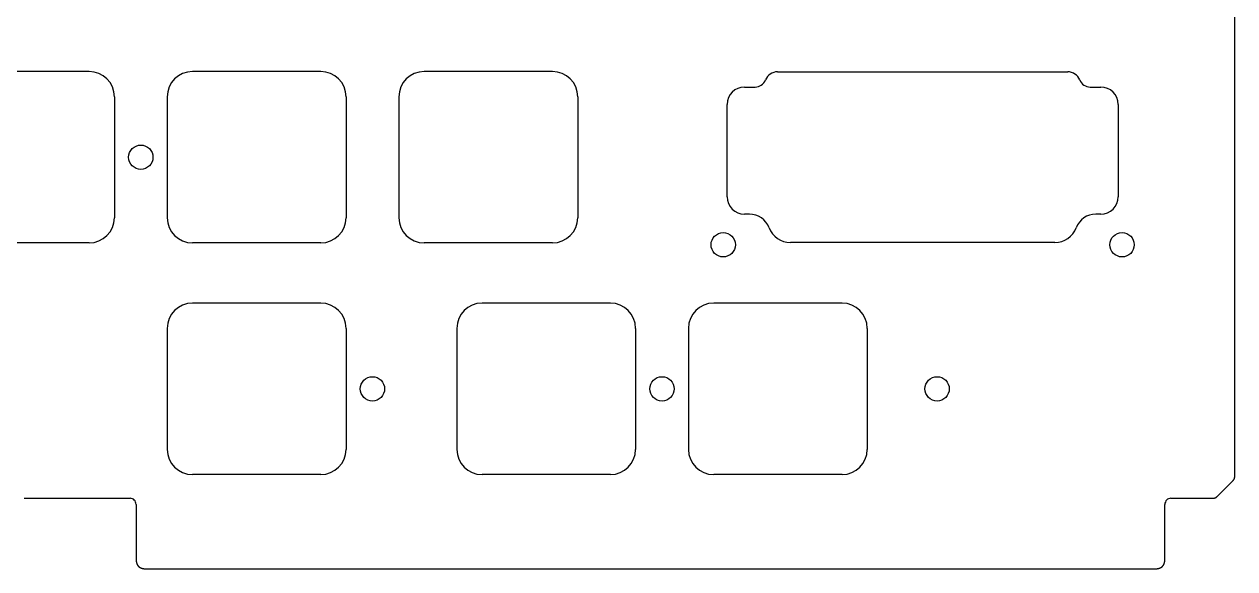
# Model space of a CAD drawing. Header units: millimetres. Extents: x -9 to 276, y -91 to 15.
# Drawn here: x 176.1 to 275.7, y -91 to -46.2 of the extents above; entities that cross this region are included whole.
import ezdxf

# ---------------------------------------------------------------- set-up
doc = ezdxf.new("R2010")
doc.units = ezdxf.units.MM
doc.layers.add('Edge.Cuts', color=53, linetype='CONTINUOUS', true_color=0xc8a339)

msp = doc.modelspace()

# ---------------------------------------------------------------- linework, layer by layer
at = {"layer": 'Edge.Cuts', "linetype": 'CONTINUOUS'}
for p, q in [((275.7, -83.39289), (275.7, 7.192893)), ((181.4875, -50.1), (170.9375, -50.1)), ((200.5375, -50.1), (189.9875, -50.1)), ((219.5875, -50.1), (209.0375, -50.1)), ((183.5625, -52.175), (183.5625, -62.125)), ((187.9125, -52.175), (187.9125, -62.125)), ((202.6125, -52.175), (202.6125, -62.125)), ((206.9625, -52.175), (206.9625, -62.125)), ((221.6625, -52.175), (221.6625, -62.125)), ((181.4875, -64.2), (170.9375, -64.2)), ((200.5375, -64.2), (189.9875, -64.2)), ((219.5875, -64.2), (209.0375, -64.2)), ((275.645185, -83.623601), (275.646602, -83.620891)), ((275.646602, -83.620891), (275.648, -83.618173)), ((275.648, -83.618173), (275.649379, -83.61545)), ((275.649379, -83.61545), (275.65074, -83.612718)), ((275.65074, -83.612718), (275.652081, -83.60998)), ((275.652081, -83.60998), (275.653404, -83.607234)), ((275.653404, -83.607234), (275.654708, -83.604482)), ((275.654708, -83.604482), (275.655994, -83.601722)), ((275.655994, -83.601722), (275.65726, -83.598956)), ((275.65726, -83.598956), (275.658508, -83.596181)), ((275.658508, -83.596181), (275.659737, -83.5934)), ((275.659737, -83.5934), (275.660948, -83.590611)), ((275.660948, -83.590611), (275.66214, -83.587815)), ((275.66214, -83.587815), (275.663314, -83.585011)), ((275.663314, -83.585011), (275.665606, -83.57938)), ((275.665606, -83.57938), (275.667824, -83.573718)), ((275.667824, -83.573718), (275.669968, -83.568026)), ((275.669968, -83.568026), (275.672039, -83.562301)), ((275.672039, -83.562301), (275.674036, -83.556544)), ((275.674036, -83.556544), (275.67596, -83.550754)), ((275.67596, -83.550754), (275.677811, -83.54493)), ((275.677811, -83.54493), (275.679589, -83.539073)), ((275.679589, -83.539073), (275.681294, -83.533181)), ((275.681294, -83.533181), (275.682925, -83.527254)), ((275.682925, -83.527254), (275.684483, -83.521292)), ((275.684483, -83.521292), (275.685968, -83.515293)), ((275.685968, -83.515293), (275.68738, -83.509257)), ((275.68738, -83.509257), (275.688718, -83.503184)), ((275.688718, -83.503184), (275.689983, -83.497072)), ((275.689983, -83.497072), (275.691174, -83.490922)), ((275.691174, -83.490922), (275.692291, -83.484733)), ((275.692291, -83.484733), (275.693333, -83.478504)), ((275.693333, -83.478504), (275.694302, -83.472234)), ((275.694302, -83.472234), (275.695196, -83.465924)), ((275.695196, -83.465924), (275.696015, -83.459571)), ((275.696015, -83.459571), (275.696758, -83.453176)), ((275.696758, -83.453176), (275.697426, -83.446738)), ((275.697426, -83.446738), (275.698018, -83.440255)), ((275.698018, -83.440255), (275.698534, -83.433729)), ((275.698534, -83.433729), (275.698973, -83.427157)), ((275.698973, -83.427157), (275.699334, -83.42054)), ((275.699334, -83.42054), (275.699618, -83.413876)), ((275.699618, -83.413876), (275.699824, -83.407164)), ((275.699824, -83.407164), (275.699952, -83.400405)), ((275.699952, -83.400405), (275.7, -83.393597)), ((275.7, -83.393597), (275.7, -83.39289)), ((274.246446, -85.05355), (275.553553, -83.746443)), ((275.553553, -83.746443), (275.555963, -83.744019)), ((275.555963, -83.744019), (275.558354, -83.741586)), ((275.558354, -83.741586), (275.560718, -83.739151)), ((275.560718, -83.739151), (275.563063, -83.736707)), ((275.563063, -83.736707), (275.565383, -83.734261)), ((275.565383, -83.734261), (275.567682, -83.731807)), ((275.567682, -83.731807), (275.569957, -83.72935)), ((275.569957, -83.72935), (275.572212, -83.726885)), ((275.572212, -83.726885), (275.574442, -83.724418)), ((275.574442, -83.724418), (275.576653, -83.721942)), ((275.576653, -83.721942), (275.57884, -83.719463)), ((275.57884, -83.719463), (275.581007, -83.716976)), ((275.581007, -83.716976), (275.58315, -83.714487)), ((275.58315, -83.714487), (275.585273, -83.711989)), ((275.585273, -83.711989), (275.587373, -83.709488)), ((275.587373, -83.709488), (275.589453, -83.706979)), ((275.589453, -83.706979), (275.591511, -83.704467)), ((275.591511, -83.704467), (275.593548, -83.701947)), ((275.593548, -83.701947), (275.595563, -83.699423)), ((275.595563, -83.699423), (275.597559, -83.696892)), ((275.597559, -83.696892), (275.599532, -83.694357)), ((275.599532, -83.694357), (275.601485, -83.691814)), ((275.601485, -83.691814), (275.603416, -83.689268)), ((275.603416, -83.689268), (275.605329, -83.686713)), ((275.605329, -83.686713), (275.607218, -83.684155)), ((275.607218, -83.684155), (275.609089, -83.681589)), ((275.609089, -83.681589), (275.610938, -83.679019)), ((275.610938, -83.679019), (275.612768, -83.676441)), ((275.612768, -83.676441), (275.614577, -83.67386)), ((275.614577, -83.67386), (275.616366, -83.67127)), ((275.616366, -83.67127), (275.618134, -83.668676)), ((275.618134, -83.668676), (275.619883, -83.666074)), ((275.619883, -83.666074), (275.621611, -83.663468)), ((275.621611, -83.663468), (275.62332, -83.660854)), ((275.62332, -83.660854), (275.625008, -83.658235)), ((275.625008, -83.658235), (275.626678, -83.655609)), ((275.626678, -83.655609), (275.628327, -83.652978)), ((275.628327, -83.652978), (275.629957, -83.650339)), ((275.629957, -83.650339), (275.631566, -83.647695)), ((275.631566, -83.647695), (275.633157, -83.645044)), ((275.633157, -83.645044), (275.634728, -83.642387)), ((275.634728, -83.642387), (275.63628, -83.639723)), ((275.63628, -83.639723), (275.637811, -83.637053)), ((275.637811, -83.637053), (275.639325, -83.634375)), ((275.639325, -83.634375), (275.640818, -83.631692)), ((275.640818, -83.631692), (275.642293, -83.629002)), ((275.642293, -83.629002), (275.643748, -83.626305)), ((275.643748, -83.626305), (275.645185, -83.623601)), ((176.149852, -85.199997), (184.850852, -85.199997)), ((270.450556, -85.199997), (273.892893, -85.199997)), ((273.892893, -85.199997), (273.896312, -85.199987)), ((273.896312, -85.199987), (273.899722, -85.199957)), ((273.899722, -85.199957), (273.903116, -85.199907)), ((273.903116, -85.199907), (273.906502, -85.199837)), ((273.906502, -85.199837), (273.909871, -85.199748)), ((273.909871, -85.199748), (273.913233, -85.199639)), ((273.913233, -85.199639), (273.916578, -85.19951)), ((273.916578, -85.19951), (273.919916, -85.199361)), ((273.919916, -85.199361), (273.923238, -85.199194)), ((273.923238, -85.199194), (273.926552, -85.199006)), ((273.926552, -85.199006), (273.929851, -85.1988)), ((273.929851, -85.1988), (273.933141, -85.198573)), ((273.933141, -85.198573), (273.936417, -85.198328)), ((273.936417, -85.198328), (273.939685, -85.198064)), ((273.939685, -85.198064), (273.942938, -85.19778)), ((273.942938, -85.19778), (273.946183, -85.197477)), ((273.946183, -85.197477), (273.949414, -85.197155)), ((273.949414, -85.197155), (273.952637, -85.196814)), ((273.952637, -85.196814), (273.955846, -85.196455)), ((273.955846, -85.196455), (273.959047, -85.196076)), ((273.959047, -85.196076), (273.962235, -85.195678)), ((273.962235, -85.195678), (273.965414, -85.195262)), ((273.965414, -85.195262), (273.96858, -85.194827)), ((273.96858, -85.194827), (273.971738, -85.194373)), ((273.971738, -85.194373), (273.974884, -85.1939)), ((273.974884, -85.1939), (273.978021, -85.193408)), ((273.978021, -85.193408), (273.981146, -85.192899)), ((273.981146, -85.192899), (273.984262, -85.19237)), ((273.984262, -85.19237), (273.987367, -85.191823)), ((273.987367, -85.191823), (273.990463, -85.191257)), ((273.990463, -85.191257), (273.993547, -85.190673)), ((273.993547, -85.190673), (273.996624, -85.19007)), ((273.996624, -85.19007), (273.999689, -85.189449)), ((273.999689, -85.189449), (274.002746, -85.188809)), ((274.002746, -85.188809), (274.005791, -85.188151)), ((274.005791, -85.188151), (274.008829, -85.187475)), ((274.008829, -85.187475), (274.011855, -85.18678)), ((274.011855, -85.18678), (274.014873, -85.186067)), ((274.014873, -85.186067), (274.017881, -85.185335)), ((274.017881, -85.185335), (274.020881, -85.184585)), ((274.020881, -85.184585), (274.02387, -85.183817)), ((274.02387, -85.183817), (274.026851, -85.183031)), ((274.026851, -85.183031), (274.029822, -85.182226)), ((274.029822, -85.182226), (274.032786, -85.181403)), ((274.032786, -85.181403), (274.035739, -85.180562)), ((274.035739, -85.180562), (274.038684, -85.179702)), ((274.038684, -85.179702), (274.04162, -85.178824)), ((274.04162, -85.178824), (274.044548, -85.177928)), ((274.044548, -85.177928), (274.047466, -85.177014)), ((274.047466, -85.177014), (274.050376, -85.176081)), ((274.050376, -85.176081), (274.053278, -85.17513)), ((274.053278, -85.17513), (274.056171, -85.174161)), ((274.056171, -85.174161), (274.059056, -85.173173)), ((274.059056, -85.173173), (274.061933, -85.172167)), ((274.061933, -85.172167), (274.064801, -85.171143)), ((274.064801, -85.171143), (274.067661, -85.1701)), ((274.067661, -85.1701), (274.070513, -85.16904)), ((274.070513, -85.16904), (274.073357, -85.16796)), ((274.073357, -85.16796), (274.076193, -85.166863)), ((274.076193, -85.166863), (274.079022, -85.165747)), ((274.079022, -85.165747), (274.081842, -85.164612)), ((274.081842, -85.164612), (274.084655, -85.16346)), ((274.084655, -85.16346), (274.090257, -85.161099)), ((274.090257, -85.161099), (274.095828, -85.158664)), ((274.095828, -85.158664), (274.10137, -85.156154)), ((274.10137, -85.156154), (274.106882, -85.153571)), ((274.106882, -85.153571), (274.112365, -85.150912)), ((274.112365, -85.150912), (274.11782, -85.148179)), ((274.11782, -85.148179), (274.123247, -85.14537)), ((274.123247, -85.14537), (274.128645, -85.142485)), ((274.128645, -85.142485), (274.134017, -85.139524)), ((274.134017, -85.139524), (274.139362, -85.136487)), ((274.139362, -85.136487), (274.14468, -85.133372)), ((274.14468, -85.133372), (274.149972, -85.13018)), ((274.149972, -85.13018), (274.155238, -85.126911)), ((274.155238, -85.126911), (274.160479, -85.123563)), ((274.160479, -85.123563), (274.165694, -85.120135)), ((274.165694, -85.120135), (274.170885, -85.116629)), ((274.170885, -85.116629), (274.176051, -85.113042)), ((274.176051, -85.113042), (274.181193, -85.109375)), ((274.181193, -85.109375), (274.186311, -85.105626)), ((274.186311, -85.105626), (274.191406, -85.101796)), ((274.191406, -85.101796), (274.196477, -85.097883)), ((274.196477, -85.097883), (274.201525, -85.093887)), ((274.201525, -85.093887), (274.20655, -85.089806)), ((274.20655, -85.089806), (274.211552, -85.085641)), ((274.211552, -85.085641), (274.216531, -85.081391)), ((274.216531, -85.081391), (274.221489, -85.077054)), ((274.221489, -85.077054), (274.226424, -85.072631)), ((274.226424, -85.072631), (274.231337, -85.068119)), ((274.231337, -85.068119), (274.236228, -85.063519)), ((274.236228, -85.063519), (274.241098, -85.05883)), ((274.241098, -85.05883), (274.245945, -85.05405)), ((274.245945, -85.05405), (274.246446, -85.05355)), ((185.350852, -85.699997), (185.350852, -90.199997)), ((269.950556, -90.199997), (269.950556, -85.699997)), ((185.350852, -90.199997), (185.350862, -90.205644)), ((185.350862, -90.205644), (185.350892, -90.211271)), ((185.350892, -90.211271), (185.350942, -90.216858)), ((185.350942, -90.216858), (185.351011, -90.222425)), ((185.351011, -90.222425), (185.351101, -90.227953)), ((185.351101, -90.227953), (185.351209, -90.233461)), ((185.351209, -90.233461), (185.351338, -90.23893)), ((185.351338, -90.23893), (185.351485, -90.24438)), ((185.351485, -90.24438), (185.351652, -90.249791)), ((185.351652, -90.249791), (185.351838, -90.255183)), ((185.351838, -90.255183), (185.352043, -90.260537)), ((185.352043, -90.260537), (185.352267, -90.265871)), ((185.352267, -90.265871), (185.352509, -90.271168)), ((185.352509, -90.271168), (185.352771, -90.276446)), ((185.352771, -90.276446), (185.353051, -90.281686)), ((185.353051, -90.281686), (185.35335, -90.286907)), ((185.35335, -90.286907), (185.353667, -90.292092)), ((185.353667, -90.292092), (185.354003, -90.297257)), ((185.354003, -90.297257), (185.354356, -90.302386)), ((185.354356, -90.302386), (185.354728, -90.307497)), ((185.354728, -90.307497), (185.355118, -90.312571)), ((185.355118, -90.312571), (185.355526, -90.317627)), ((185.355526, -90.317627), (185.355952, -90.322647)), ((185.355952, -90.322647), (185.356396, -90.327648)), ((185.356396, -90.327648), (185.356857, -90.332615)), ((185.356857, -90.332615), (185.357337, -90.337563)), ((185.357337, -90.337563), (185.357833, -90.342476)), ((185.357833, -90.342476), (185.358347, -90.347371)), ((185.358347, -90.347371), (185.358878, -90.352232)), ((185.358878, -90.352232), (185.359427, -90.357074)), ((185.359427, -90.357074), (185.359993, -90.361882)), ((185.359993, -90.361882), (185.360576, -90.366673)), ((185.360576, -90.366673), (185.361175, -90.371429)), ((185.361175, -90.371429), (185.361793, -90.376168)), ((185.361793, -90.376168), (185.362426, -90.380874)), ((185.362426, -90.380874), (185.363077, -90.385562)), ((185.363077, -90.385562), (185.363744, -90.390217)), ((185.363744, -90.390217), (185.364428, -90.394854)), ((185.364428, -90.394854), (185.365128, -90.399459)), ((185.365128, -90.399459), (185.365846, -90.404047)), ((185.365846, -90.404047), (185.366578, -90.408602)), ((185.366578, -90.408602), (185.367329, -90.41314)), ((185.367329, -90.41314), (185.368094, -90.417647)), ((185.368094, -90.417647), (185.368876, -90.422136)), ((185.368876, -90.422136), (185.369674, -90.426593)), ((185.369674, -90.426593), (185.370489, -90.431034)), ((185.370489, -90.431034), (185.371318, -90.435444)), ((185.371318, -90.435444), (185.372165, -90.439836)), ((185.372165, -90.439836), (185.373026, -90.444198)), ((185.373026, -90.444198), (185.373904, -90.448543)), ((185.373904, -90.448543), (185.374796, -90.452858)), ((185.374796, -90.452858), (185.375706, -90.457157)), ((185.375706, -90.457157), (185.376629, -90.461425)), ((185.376629, -90.461425), (185.377569, -90.465676)), ((185.377569, -90.465676), (185.378524, -90.469899)), ((185.378524, -90.469899), (185.379495, -90.474104)), ((185.379495, -90.474104), (185.38048, -90.478281)), ((185.38048, -90.478281), (185.381482, -90.482441)), ((185.381482, -90.482441), (185.382497, -90.486572)), ((185.382497, -90.486572), (185.383529, -90.490687)), ((185.383529, -90.490687), (185.384574, -90.494774)), ((185.384574, -90.494774), (185.385636, -90.498844)), ((185.385636, -90.498844), (185.386712, -90.502886)), ((185.386712, -90.502886), (185.387803, -90.506913)), ((185.387803, -90.506913), (185.388908, -90.510911)), ((185.388908, -90.510911), (185.39003, -90.514894)), ((185.39003, -90.514894), (185.391164, -90.518849)), ((185.391164, -90.518849), (185.392315, -90.522788)), ((185.392315, -90.522788), (185.393478, -90.5267)), ((185.393478, -90.5267), (185.394658, -90.530597)), ((185.394658, -90.530597), (185.395851, -90.534467)), ((185.395851, -90.534467), (185.397059, -90.53832)), ((185.397059, -90.53832), (185.398281, -90.542148)), ((185.398281, -90.542148), (185.399518, -90.54596)), ((185.399518, -90.54596), (185.400769, -90.549747)), ((185.400769, -90.549747), (185.402035, -90.553517)), ((185.402035, -90.553517), (185.403313, -90.557262)), ((185.403313, -90.557262), (185.404608, -90.560992)), ((185.404608, -90.560992), (185.405914, -90.564696)), ((185.405914, -90.564696), (185.407237, -90.568385)), ((185.407237, -90.568385), (185.408572, -90.57205)), ((185.408572, -90.57205), (185.409923, -90.575698)), ((185.409923, -90.575698), (185.411286, -90.579323)), ((185.411286, -90.579323), (185.412664, -90.582931)), ((185.412664, -90.582931), (185.414055, -90.586516)), ((185.414055, -90.586516), (185.415461, -90.590086)), ((185.415461, -90.590086), (185.41688, -90.593632)), ((269.88443, -90.593873), (269.887251, -90.586777)), ((269.887251, -90.586777), (269.890016, -90.579603)), ((269.890016, -90.579603), (269.892725, -90.57235)), ((269.892725, -90.57235), (269.895379, -90.565018)), ((269.895379, -90.565018), (269.897976, -90.557606)), ((269.897976, -90.557606), (269.900517, -90.550113)), ((269.900517, -90.550113), (269.903002, -90.542538)), ((269.903002, -90.542538), (269.905428, -90.53488)), ((269.905428, -90.53488), (269.907798, -90.527139)), ((269.907798, -90.527139), (269.910109, -90.519313)), ((269.910109, -90.519313), (269.912362, -90.511402)), ((269.912362, -90.511402), (269.914557, -90.503405)), ((269.914557, -90.503405), (269.916692, -90.495321)), ((269.916692, -90.495321), (269.918768, -90.487149)), ((269.918768, -90.487149), (269.920783, -90.478887)), ((269.920783, -90.478887), (269.922738, -90.470536)), ((269.922738, -90.470536), (269.924632, -90.462094)), ((269.924632, -90.462094), (269.926465, -90.45356)), ((269.926465, -90.45356), (269.928235, -90.444934)), ((269.928235, -90.444934), (269.929943, -90.436214)), ((269.929943, -90.436214), (269.931588, -90.427399)), ((269.931588, -90.427399), (269.933169, -90.418489)), ((269.933169, -90.418489), (269.934686, -90.409482)), ((269.934686, -90.409482), (269.936138, -90.400378)), ((269.936138, -90.400378), (269.937524, -90.391175)), ((269.937524, -90.391175), (269.938845, -90.381872)), ((269.938845, -90.381872), (269.940099, -90.372469)), ((269.940099, -90.372469), (269.941285, -90.362964)), ((269.941285, -90.362964), (269.942404, -90.353357)), ((269.942404, -90.353357), (269.943454, -90.343646)), ((269.943454, -90.343646), (269.944435, -90.33383)), ((269.944435, -90.33383), (269.945346, -90.323908)), ((269.945346, -90.323908), (269.946186, -90.31388)), ((269.946186, -90.31388), (269.946955, -90.303744)), ((269.946955, -90.303744), (269.947652, -90.293499)), ((269.947652, -90.293499), (269.948275, -90.283144)), ((269.948275, -90.283144), (269.948826, -90.272678)), ((269.948826, -90.272678), (269.949302, -90.2621)), ((269.949302, -90.2621), (269.949702, -90.251408)), ((269.949702, -90.251408), (269.950027, -90.240603)), ((269.950027, -90.240603), (269.950275, -90.229682)), ((269.950275, -90.229682), (269.950446, -90.218644)), ((269.950446, -90.218644), (269.950538, -90.207489)), ((269.950538, -90.207489), (269.950556, -90.199997)), ((185.41688, -90.593632), (185.418314, -90.597162)), ((185.418314, -90.597162), (185.41976, -90.600669)), ((185.41976, -90.600669), (185.421221, -90.604161)), ((185.421221, -90.604161), (185.422695, -90.60763)), ((185.422695, -90.60763), (185.424184, -90.611084)), ((185.424184, -90.611084), (185.425684, -90.614515)), ((185.425684, -90.614515), (185.4272, -90.617931)), ((185.4272, -90.617931), (185.428728, -90.621325)), ((185.428728, -90.621325), (185.430272, -90.624703)), ((185.430272, -90.624703), (185.431827, -90.62806)), ((185.431827, -90.62806), (185.433397, -90.631402)), ((185.433397, -90.631402), (185.434979, -90.634721)), ((185.434979, -90.634721), (185.436576, -90.638026)), ((185.436576, -90.638026), (185.438185, -90.64131)), ((185.438185, -90.64131), (185.439809, -90.644579)), ((185.439809, -90.644579), (185.441445, -90.647826)), ((185.441445, -90.647826), (185.443096, -90.651059)), ((185.443096, -90.651059), (185.444759, -90.654271)), ((185.444759, -90.654271), (185.446437, -90.657468)), ((185.446437, -90.657468), (185.448126, -90.660645)), ((185.448126, -90.660645), (185.44983, -90.663807)), ((185.44983, -90.663807), (185.451547, -90.666949)), ((185.451547, -90.666949), (185.453277, -90.670076)), ((185.453277, -90.670076), (185.45502, -90.673184)), ((185.45502, -90.673184), (185.456778, -90.676276)), ((185.456778, -90.676276), (185.458547, -90.679349)), ((185.458547, -90.679349), (185.460331, -90.682408)), ((185.460331, -90.682408), (185.462127, -90.685447)), ((185.462127, -90.685447), (185.463938, -90.688472)), ((185.463938, -90.688472), (185.465761, -90.691478)), ((185.465761, -90.691478), (185.467598, -90.694469)), ((185.467598, -90.694469), (185.469447, -90.697441)), ((185.469447, -90.697441), (185.471311, -90.700399)), ((185.471311, -90.700399), (185.473187, -90.703339)), ((185.473187, -90.703339), (185.475077, -90.706264)), ((185.475077, -90.706264), (185.476979, -90.709171)), ((185.476979, -90.709171), (185.478896, -90.712063)), ((185.478896, -90.712063), (185.480825, -90.714938)), ((185.480825, -90.714938), (185.482769, -90.717798)), ((185.482769, -90.717798), (185.484724, -90.720641)), ((185.484724, -90.720641), (185.486694, -90.723469)), ((185.486694, -90.723469), (185.488677, -90.72628)), ((185.488677, -90.72628), (185.490673, -90.729076)), ((185.490673, -90.729076), (185.492682, -90.731856)), ((185.492682, -90.731856), (185.494706, -90.734621)), ((185.494706, -90.734621), (185.496741, -90.737369)), ((185.496741, -90.737369), (185.498792, -90.740103)), ((185.498792, -90.740103), (185.500854, -90.74282)), ((185.500854, -90.74282), (185.502931, -90.745523)), ((185.502931, -90.745523), (185.505021, -90.74821)), ((185.505021, -90.74821), (185.507125, -90.750882)), ((185.507125, -90.750882), (185.509241, -90.753539)), ((185.509241, -90.753539), (185.511372, -90.756181)), ((185.511372, -90.756181), (185.513516, -90.758807)), ((185.513516, -90.758807), (185.515673, -90.761418)), ((185.515673, -90.761418), (185.517844, -90.764015)), ((185.517844, -90.764015), (185.520029, -90.766596)), ((185.520029, -90.766596), (185.522227, -90.769163)), ((185.522227, -90.769163), (185.52444, -90.771715)), ((185.52444, -90.771715), (185.526665, -90.774252)), ((185.526665, -90.774252), (185.528905, -90.776775)), ((185.528905, -90.776775), (185.531158, -90.779282)), ((185.531158, -90.779282), (185.533425, -90.781776)), ((185.533425, -90.781776), (185.535705, -90.784254)), ((185.535705, -90.784254), (185.538, -90.786719)), ((185.538, -90.786719), (185.540309, -90.789168)), ((185.540309, -90.789168), (185.542631, -90.791604)), ((185.542631, -90.791604), (185.544968, -90.794025)), ((185.544968, -90.794025), (185.547318, -90.796432)), ((185.547318, -90.796432), (185.549682, -90.798824)), ((185.549682, -90.798824), (185.552061, -90.801203)), ((185.552061, -90.801203), (185.556861, -90.805917)), ((185.556861, -90.805917), (185.561717, -90.810575)), ((185.561717, -90.810575), (185.56663, -90.815176)), ((185.56663, -90.815176), (185.571601, -90.819723)), ((185.571601, -90.819723), (185.57663, -90.824213)), ((185.57663, -90.824213), (185.581718, -90.828649)), ((185.581718, -90.828649), (185.586864, -90.83303)), ((185.586864, -90.83303), (185.592069, -90.837356)), ((185.592069, -90.837356), (185.597334, -90.841627)), ((185.597334, -90.841627), (185.602659, -90.845844)), ((185.602659, -90.845844), (185.608045, -90.850007)), ((185.608045, -90.850007), (185.613492, -90.854117)), ((185.613492, -90.854117), (185.619001, -90.858172)), ((185.619001, -90.858172), (185.624571, -90.862174)), ((185.624571, -90.862174), (185.630204, -90.866122)), ((185.630204, -90.866122), (185.635901, -90.870017)), ((185.635901, -90.870017), (185.641661, -90.873859)), ((185.641661, -90.873859), (185.647486, -90.877647)), ((185.647486, -90.877647), (185.653375, -90.881382)), ((185.653375, -90.881382), (185.659331, -90.885063)), ((185.659331, -90.885063), (185.665352, -90.888692)), ((185.665352, -90.888692), (185.67144, -90.892267)), ((185.67144, -90.892267), (185.677596, -90.895789)), ((185.677596, -90.895789), (185.68382, -90.899258)), ((185.68382, -90.899258), (185.690112, -90.902674)), ((185.690112, -90.902674), (185.696474, -90.906036)), ((185.696474, -90.906036), (185.702906, -90.909345)), ((185.702906, -90.909345), (185.709409, -90.9126)), ((185.709409, -90.9126), (185.715984, -90.915801)), ((185.715984, -90.915801), (185.722631, -90.918948)), ((185.722631, -90.918948), (185.72935, -90.922042)), ((185.72935, -90.922042), (185.736144, -90.925081)), ((185.736144, -90.925081), (185.743012, -90.928066)), ((185.743012, -90.928066), (185.749956, -90.930996)), ((185.749956, -90.930996), (185.756976, -90.933871)), ((185.756976, -90.933871), (185.764072, -90.936692)), ((185.764072, -90.936692), (185.771246, -90.939457)), ((185.771246, -90.939457), (185.778499, -90.942166)), ((185.778499, -90.942166), (185.785831, -90.94482)), ((185.785831, -90.94482), (185.793243, -90.947417)), ((185.793243, -90.947417), (185.800736, -90.949958)), ((185.800736, -90.949958), (185.808311, -90.952443)), ((185.808311, -90.952443), (185.815969, -90.954869)), ((185.815969, -90.954869), (185.82371, -90.957239)), ((185.82371, -90.957239), (185.831536, -90.95955)), ((185.831536, -90.95955), (185.839447, -90.961803)), ((185.839447, -90.961803), (185.847444, -90.963998)), ((185.847444, -90.963998), (185.855528, -90.966133)), ((185.855528, -90.966133), (185.8637, -90.968209)), ((185.8637, -90.968209), (185.871962, -90.970224)), ((185.871962, -90.970224), (185.880313, -90.972179)), ((185.880313, -90.972179), (185.888755, -90.974073)), ((185.888755, -90.974073), (185.897289, -90.975906)), ((185.897289, -90.975906), (185.905915, -90.977676)), ((185.905915, -90.977676), (185.914635, -90.979384)), ((185.914635, -90.979384), (185.92345, -90.981029)), ((185.92345, -90.981029), (185.93236, -90.98261)), ((185.93236, -90.98261), (185.941367, -90.984127)), ((185.941367, -90.984127), (185.950471, -90.985579)), ((185.950471, -90.985579), (185.959674, -90.986965)), ((185.959674, -90.986965), (185.968977, -90.988286)), ((185.968977, -90.988286), (185.97838, -90.98954)), ((185.97838, -90.98954), (185.987885, -90.990726)), ((185.987885, -90.990726), (185.997492, -90.991845)), ((185.997492, -90.991845), (186.007204, -90.992895)), ((186.007204, -90.992895), (186.017019, -90.993876)), ((186.017019, -90.993876), (186.026941, -90.994787)), ((186.026941, -90.994787), (186.036969, -90.995627)), ((186.036969, -90.995627), (186.047105, -90.996396)), ((186.047105, -90.996396), (186.05735, -90.997093)), ((186.05735, -90.997093), (186.067705, -90.997716)), ((186.067705, -90.997716), (186.078171, -90.998267)), ((186.078171, -90.998267), (186.088749, -90.998743)), ((186.088749, -90.998743), (186.099441, -90.999143)), ((186.099441, -90.999143), (186.110246, -90.999468)), ((186.110246, -90.999468), (186.121167, -90.999716)), ((186.121167, -90.999716), (186.132205, -90.999887)), ((186.132205, -90.999887), (186.14336, -90.999979)), ((186.14336, -90.999979), (186.150852, -90.999997)), ((186.150852, -90.999997), (269.150556, -90.999997)), ((269.150556, -90.999997), (269.156203, -90.999987)), ((269.156203, -90.999987), (269.16183, -90.999957)), ((269.16183, -90.999957), (269.167417, -90.999907)), ((269.167417, -90.999907), (269.172984, -90.999838)), ((269.172984, -90.999838), (269.178512, -90.999748)), ((269.178512, -90.999748), (269.18402, -90.99964)), ((269.18402, -90.99964), (269.189489, -90.999511)), ((269.189489, -90.999511), (269.194939, -90.999364)), ((269.194939, -90.999364), (269.20035, -90.999197)), ((269.20035, -90.999197), (269.205742, -90.999011)), ((269.205742, -90.999011), (269.211096, -90.998806)), ((269.211096, -90.998806), (269.21643, -90.998582)), ((269.21643, -90.998582), (269.221727, -90.99834)), ((269.221727, -90.99834), (269.227005, -90.998078)), ((269.227005, -90.998078), (269.232245, -90.997798)), ((269.232245, -90.997798), (269.237466, -90.997499)), ((269.237466, -90.997499), (269.242651, -90.997182)), ((269.242651, -90.997182), (269.247816, -90.996846)), ((269.247816, -90.996846), (269.252945, -90.996493)), ((269.252945, -90.996493), (269.258056, -90.996121)), ((269.258056, -90.996121), (269.26313, -90.995731)), ((269.26313, -90.995731), (269.268186, -90.995323)), ((269.268186, -90.995323), (269.273206, -90.994897)), ((269.273206, -90.994897), (269.278207, -90.994453)), ((269.278207, -90.994453), (269.283174, -90.993992)), ((269.283174, -90.993992), (269.288122, -90.993512)), ((269.288122, -90.993512), (269.293035, -90.993016)), ((269.293035, -90.993016), (269.29793, -90.992502)), ((269.29793, -90.992502), (269.30279, -90.991971)), ((269.30279, -90.991971), (269.307633, -90.991422)), ((269.307633, -90.991422), (269.312441, -90.990856)), ((269.312441, -90.990856), (269.317232, -90.990273)), ((269.317232, -90.990273), (269.321988, -90.989674)), ((269.321988, -90.989674), (269.326727, -90.989056)), ((269.326727, -90.989056), (269.331433, -90.988423)), ((269.331433, -90.988423), (269.336121, -90.987772)), ((269.336121, -90.987772), (269.340776, -90.987105)), ((269.340776, -90.987105), (269.345413, -90.986421)), ((269.345413, -90.986421), (269.350018, -90.985721)), ((269.350018, -90.985721), (269.354606, -90.985003)), ((269.354606, -90.985003), (269.359161, -90.984271)), ((269.359161, -90.984271), (269.363699, -90.98352)), ((269.363699, -90.98352), (269.368206, -90.982755)), ((269.368206, -90.982755), (269.372695, -90.981973)), ((269.372695, -90.981973), (269.377152, -90.981175)), ((269.377152, -90.981175), (269.381593, -90.98036)), ((269.381593, -90.98036), (269.386003, -90.979531)), ((269.386003, -90.979531), (269.390395, -90.978684)), ((269.390395, -90.978684), (269.394757, -90.977823)), ((269.394757, -90.977823), (269.399102, -90.976945)), ((269.399102, -90.976945), (269.403417, -90.976053)), ((269.403417, -90.976053), (269.407715, -90.975143)), ((269.407715, -90.975143), (269.411984, -90.97422)), ((269.411984, -90.97422), (269.416235, -90.97328)), ((269.416235, -90.97328), (269.420458, -90.972325)), ((269.420458, -90.972325), (269.424663, -90.971354)), ((269.424663, -90.971354), (269.42884, -90.970369)), ((269.42884, -90.970369), (269.433, -90.969367)), ((269.433, -90.969367), (269.437131, -90.968352)), ((269.437131, -90.968352), (269.441246, -90.96732)), ((269.441246, -90.96732), (269.445333, -90.966275)), ((269.445333, -90.966275), (269.449403, -90.965213)), ((269.449403, -90.965213), (269.453445, -90.964137)), ((269.453445, -90.964137), (269.457472, -90.963046)), ((269.457472, -90.963046), (269.46147, -90.961941)), ((269.46147, -90.961941), (269.465453, -90.960819)), ((269.465453, -90.960819), (269.469408, -90.959685)), ((269.469408, -90.959685), (269.473347, -90.958534)), ((269.473347, -90.958534), (269.477259, -90.957371)), ((269.477259, -90.957371), (269.481156, -90.956191)), ((269.481156, -90.956191), (269.485026, -90.954998)), ((269.485026, -90.954998), (269.488879, -90.95379)), ((269.488879, -90.95379), (269.492707, -90.952568)), ((269.492707, -90.952568), (269.496519, -90.951331)), ((269.496519, -90.951331), (269.500306, -90.95008)), ((269.500306, -90.95008), (269.504076, -90.948814)), ((269.504076, -90.948814), (269.507821, -90.947536)), ((269.507821, -90.947536), (269.511551, -90.946241)), ((269.511551, -90.946241), (269.515255, -90.944935)), ((269.515255, -90.944935), (269.518944, -90.943612)), ((269.518944, -90.943612), (269.522609, -90.942277)), ((269.522609, -90.942277), (269.526257, -90.940926)), ((269.526257, -90.940926), (269.529882, -90.939563)), ((269.529882, -90.939563), (269.53349, -90.938185)), ((269.53349, -90.938185), (269.537075, -90.936794)), ((269.537075, -90.936794), (269.540645, -90.935388)), ((269.540645, -90.935388), (269.544191, -90.933969)), ((269.544191, -90.933969), (269.547721, -90.932535)), ((269.547721, -90.932535), (269.551228, -90.931089)), ((269.551228, -90.931089), (269.55472, -90.929628)), ((269.55472, -90.929628), (269.558189, -90.928154)), ((269.558189, -90.928154), (269.561643, -90.926665)), ((269.561643, -90.926665), (269.565074, -90.925165)), ((269.565074, -90.925165), (269.56849, -90.923649)), ((269.56849, -90.923649), (269.571884, -90.922121)), ((269.571884, -90.922121), (269.575262, -90.920577)), ((269.575262, -90.920577), (269.578619, -90.919022)), ((269.578619, -90.919022), (269.581961, -90.917452)), ((269.581961, -90.917452), (269.58528, -90.91587)), ((269.58528, -90.91587), (269.588585, -90.914273)), ((269.588585, -90.914273), (269.591869, -90.912664)), ((269.591869, -90.912664), (269.595138, -90.91104)), ((269.595138, -90.91104), (269.598385, -90.909404)), ((269.598385, -90.909404), (269.601618, -90.907753)), ((269.601618, -90.907753), (269.60483, -90.90609)), ((269.60483, -90.90609), (269.608027, -90.904412)), ((269.608027, -90.904412), (269.611204, -90.902723)), ((269.611204, -90.902723), (269.614366, -90.901019)), ((269.614366, -90.901019), (269.617508, -90.899302)), ((269.617508, -90.899302), (269.620635, -90.897572)), ((269.620635, -90.897572), (269.623743, -90.895829)), ((269.623743, -90.895829), (269.626835, -90.894071)), ((269.626835, -90.894071), (269.629908, -90.892302)), ((269.629908, -90.892302), (269.632967, -90.890518)), ((269.632967, -90.890518), (269.636006, -90.888722)), ((269.636006, -90.888722), (269.639031, -90.886911)), ((269.639031, -90.886911), (269.642037, -90.885088)), ((269.642037, -90.885088), (269.645028, -90.883251)), ((269.645028, -90.883251), (269.648, -90.881402)), ((269.648, -90.881402), (269.650958, -90.879538)), ((269.650958, -90.879538), (269.653898, -90.877662)), ((269.653898, -90.877662), (269.656823, -90.875772)), ((269.656823, -90.875772), (269.65973, -90.87387)), ((269.65973, -90.87387), (269.662622, -90.871953)), ((269.662622, -90.871953), (269.665497, -90.870024)), ((269.665497, -90.870024), (269.668357, -90.86808)), ((269.668357, -90.86808), (269.6712, -90.866125)), ((269.6712, -90.866125), (269.674028, -90.864155)), ((269.674028, -90.864155), (269.676839, -90.862172)), ((269.676839, -90.862172), (269.679635, -90.860176)), ((269.679635, -90.860176), (269.682415, -90.858167)), ((269.682415, -90.858167), (269.68518, -90.856143)), ((269.68518, -90.856143), (269.687928, -90.854108)), ((269.687928, -90.854108), (269.690662, -90.852057)), ((269.690662, -90.852057), (269.693379, -90.849995)), ((269.693379, -90.849995), (269.696082, -90.847918)), ((269.696082, -90.847918), (269.698769, -90.845828)), ((269.698769, -90.845828), (269.701441, -90.843724)), ((269.701441, -90.843724), (269.704098, -90.841608)), ((269.704098, -90.841608), (269.70674, -90.839477)), ((269.70674, -90.839477), (269.709366, -90.837333)), ((269.709366, -90.837333), (269.711977, -90.835176)), ((269.711977, -90.835176), (269.714574, -90.833005)), ((269.714574, -90.833005), (269.717155, -90.83082)), ((269.717155, -90.83082), (269.719722, -90.828622)), ((269.719722, -90.828622), (269.722274, -90.826409)), ((269.722274, -90.826409), (269.724811, -90.824184)), ((269.724811, -90.824184), (269.727334, -90.821944)), ((269.727334, -90.821944), (269.729841, -90.819691)), ((269.729841, -90.819691), (269.732335, -90.817424)), ((269.732335, -90.817424), (269.734813, -90.815144)), ((269.734813, -90.815144), (269.737278, -90.812849)), ((269.737278, -90.812849), (269.739727, -90.81054)), ((269.739727, -90.81054), (269.742163, -90.808218)), ((269.742163, -90.808218), (269.744584, -90.805881)), ((269.744584, -90.805881), (269.746991, -90.803531)), ((269.746991, -90.803531), (269.749383, -90.801167)), ((269.749383, -90.801167), (269.751762, -90.798788)), ((269.751762, -90.798788), (269.756476, -90.793988)), ((269.756476, -90.793988), (269.761134, -90.789132)), ((269.761134, -90.789132), (269.765735, -90.784219)), ((269.765735, -90.784219), (269.770282, -90.779248)), ((269.770282, -90.779248), (269.774772, -90.774219)), ((269.774772, -90.774219), (269.779208, -90.769131)), ((269.779208, -90.769131), (269.783589, -90.763985)), ((269.783589, -90.763985), (269.787915, -90.75878)), ((269.787915, -90.75878), (269.792186, -90.753515)), ((269.792186, -90.753515), (269.796403, -90.74819)), ((269.796403, -90.74819), (269.800566, -90.742804)), ((269.800566, -90.742804), (269.804676, -90.737357)), ((269.804676, -90.737357), (269.808731, -90.731849)), ((269.808731, -90.731849), (269.812733, -90.726278)), ((269.812733, -90.726278), (269.816681, -90.720645)), ((269.816681, -90.720645), (269.820576, -90.714948)), ((269.820576, -90.714948), (269.824418, -90.709188)), ((269.824418, -90.709188), (269.828206, -90.703363)), ((269.828206, -90.703363), (269.831941, -90.697474)), ((269.831941, -90.697474), (269.835622, -90.691518)), ((269.835622, -90.691518), (269.839251, -90.685497)), ((269.839251, -90.685497), (269.842826, -90.679409)), ((269.842826, -90.679409), (269.846348, -90.673253)), ((269.846348, -90.673253), (269.849817, -90.667029)), ((269.849817, -90.667029), (269.853233, -90.660737)), ((269.853233, -90.660737), (269.856595, -90.654375)), ((269.856595, -90.654375), (269.859904, -90.647943)), ((269.859904, -90.647943), (269.863159, -90.64144)), ((269.863159, -90.64144), (269.86636, -90.634865)), ((269.86636, -90.634865), (269.869507, -90.628218)), ((269.869507, -90.628218), (269.872601, -90.621499)), ((269.872601, -90.621499), (269.87564, -90.614705)), ((269.87564, -90.614705), (269.878625, -90.607837)), ((269.878625, -90.607837), (269.881555, -90.600893)), ((269.881555, -90.600893), (269.88443, -90.593873))]:
    msp.add_line(p, q, dxfattribs=at)
at = {"layer": 'Edge.Cuts', "linetype": 'Continuous'}
for p, q in [((238.10343, -50.1224), (261.95867, -50.1224)), ((235.38061, -51.37456), (236.24622, -51.37456)), ((263.81588, -51.37456), (264.68149, -51.37456)), ((233.95561, -60.40044), (233.95561, -52.79956)), ((266.10649, -52.79956), (266.10649, -60.40044)), ((235.78465, -61.82544), (235.38061, -61.82544)), ((264.68149, -61.82544), (264.27745, -61.82544)), ((260.90655, -64.16191), (239.15555, -64.16191)), ((200.5375, -69.15), (189.987499, -69.15)), ((200.5375, -69.15), (189.987499, -69.15)), ((224.35, -69.15), (213.799999, -69.15)), ((224.35, -69.15), (213.799999, -69.15)), ((243.4, -69.15), (232.849999, -69.15)), ((243.4, -69.15), (232.849999, -69.15)), ((187.9125, -71.225), (187.9125, -81.175001)), ((187.9125, -71.225), (187.9125, -81.175001)), ((202.6125, -71.225), (202.6125, -81.175)), ((202.6125, -71.225), (202.6125, -81.175)), ((211.725, -71.225), (211.725, -81.175001)), ((211.725, -71.225), (211.725, -81.175001)), ((226.425, -71.225), (226.425, -81.175)), ((226.425, -71.225), (226.425, -81.175)), ((230.775, -71.225), (230.775, -81.175001)), ((230.775, -71.225), (230.775, -81.175001)), ((245.475, -71.225), (245.475, -81.175)), ((245.475, -71.225), (245.475, -81.175)), ((200.5375, -83.25), (189.9875, -83.25)), ((200.5375, -83.25), (189.9875, -83.25)), ((224.35, -83.25), (213.8, -83.25)), ((224.35, -83.25), (213.8, -83.25)), ((243.4, -83.25), (232.85, -83.25)), ((243.4, -83.25), (232.85, -83.25))]:
    msp.add_line(p, q, dxfattribs=at)
at = {"layer": 'Edge.Cuts'}
for centre in [(185.7375, -57.15), (233.63125, -64.35), (266.43125, -64.35), (204.7875, -76.2), (228.6, -76.2), (251.221875, -76.2)]:
    msp.add_circle(centre, 1, dxfattribs=at)
for centre, radius, start, end in [((181.4875, -52.175), 2.075, 0, 90), ((189.9875, -52.175), 2.075, 90, 180), ((200.5375, -52.175), 2.075, 0, 90), ((209.0375, -52.175), 2.075, 90, 180), ((219.5875, -52.175), 2.075, 0, 90), ((238.10345, -51.1974), 1.075006, 90.00106597, 157.97610066), ((261.95865, -51.1974), 1.075, 22.02389934, 89.99893403), ((235.38061, -52.79956), 1.425, 90, 180), ((236.24622, -50.44615), 0.928411, 270, 337.97729805), ((263.81585, -50.4461), 0.92846, 202.02625676, 270.00185132), ((264.68149, -52.79956), 1.425, 0, 90), ((235.38061, -60.40044), 1.425, 180, 270), ((264.68145, -60.4004), 1.42504, 270.00160826, 359.99839174), ((181.4875, -62.125), 2.075, -90, 0), ((189.9875, -62.125), 2.075, -180, -90), ((200.5375, -62.125), 2.075, -90, 0), ((209.0375, -62.125), 2.075, -180, -90), ((219.5875, -62.125), 2.075, -90, 0), ((235.78466, -63.55037), 1.72493, 20.54597615, 90.00033216), ((264.27745, -63.5504), 1.724938, 90, 159.45340178), ((239.15556, -62.28696), 1.87495, 200.54592343, 269.99969441), ((260.90655, -62.287), 1.874943, 270, 339.45493501), ((189.9875, -71.225), 2.075, 90.00002761, 180), ((189.9875, -71.225), 2.075, 90.00002761, 180), ((200.5375, -71.225), 2.075, 0, 90), ((200.5375, -71.225), 2.075, 0, 90), ((213.8, -71.225), 2.075, 90.00002761, 180), ((213.8, -71.225), 2.075, 90.00002761, 180), ((224.35, -71.225), 2.075, 0, 90), ((224.35, -71.225), 2.075, 0, 90), ((232.85, -71.225), 2.075, 90.00002761, 180), ((232.85, -71.225), 2.075, 90.00002761, 180), ((243.4, -71.225), 2.075, 0, 90), ((243.4, -71.225), 2.075, 0, 90), ((189.9875, -81.175), 2.075, 180.00002761, 270), ((189.9875, -81.175), 2.075, 180.00002761, 270), ((200.5375, -81.175), 2.075, 270, 0), ((200.5375, -81.175), 2.075, 270, 0), ((213.8, -81.175), 2.075, 180.00002761, 270), ((213.8, -81.175), 2.075, 180.00002761, 270), ((224.35, -81.175), 2.075, 270, 0), ((224.35, -81.175), 2.075, 270, 0), ((232.85, -81.175), 2.075, 180.00002761, 270), ((232.85, -81.175), 2.075, 180.00002761, 270), ((243.4, -81.175), 2.075, 270, 0), ((243.4, -81.175), 2.075, 270, 0), ((184.850879, -85.699985), 0.499988, -0.00137517, 90.00309405), ((270.450479, -85.699985), 0.499923, -270.00882376, -179.99862469)]:
    msp.add_arc(centre, radius, start, end, dxfattribs=at)

doc.saveas('drawing.dxf')
